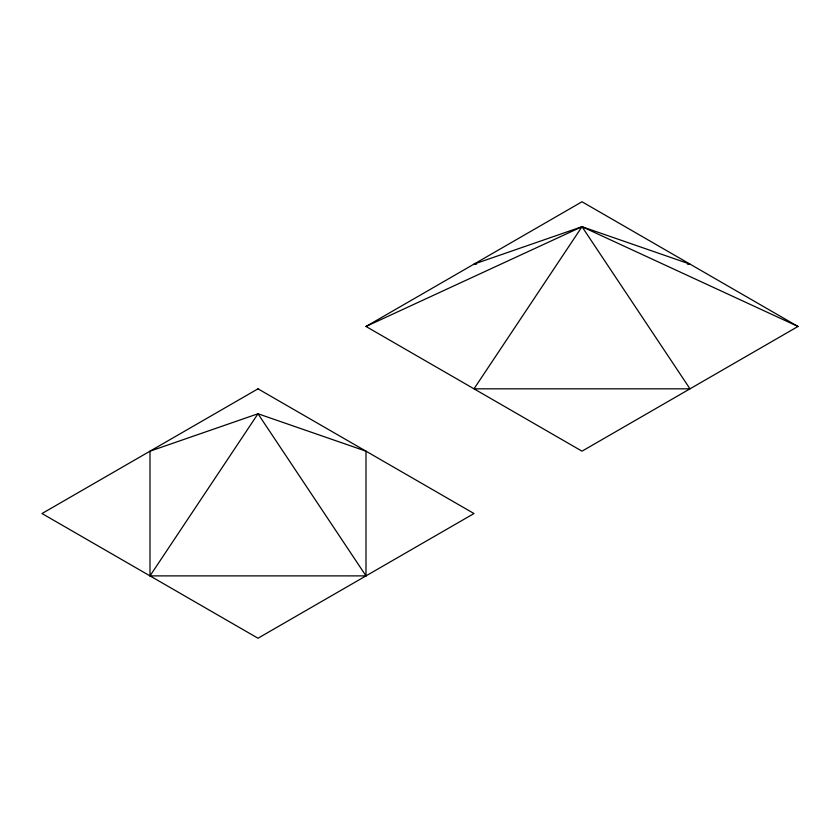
<?xml version="1.0" encoding="UTF-8"?>
<svg xmlns="http://www.w3.org/2000/svg" width="840" height="840" viewBox="0 0 840 840"><rect width="100%" height="100%" fill="white"/><g stroke="black" fill="none" stroke-linecap="round" stroke-linejoin="round"><path stroke-width="1.26" d="M150.003 575.883L257.995 413.763L365.999 451.175L365.999 575.883L150.003 575.883L150.003 451.175L257.995 413.763L365.999 575.883M365.999 326.466L582.005 201.768L798 326.466L582.005 451.175L365.999 326.466L582.005 226.706L689.997 264.117L687.383 264.117M476.616 264.117L474.002 264.117L582.005 226.706L798 326.466M582.005 226.706L474.002 388.826L689.997 388.826L582.005 226.706M257.995 388.826L42 513.534L257.995 638.232L474.002 513.534L257.995 388.826"/></g></svg>
